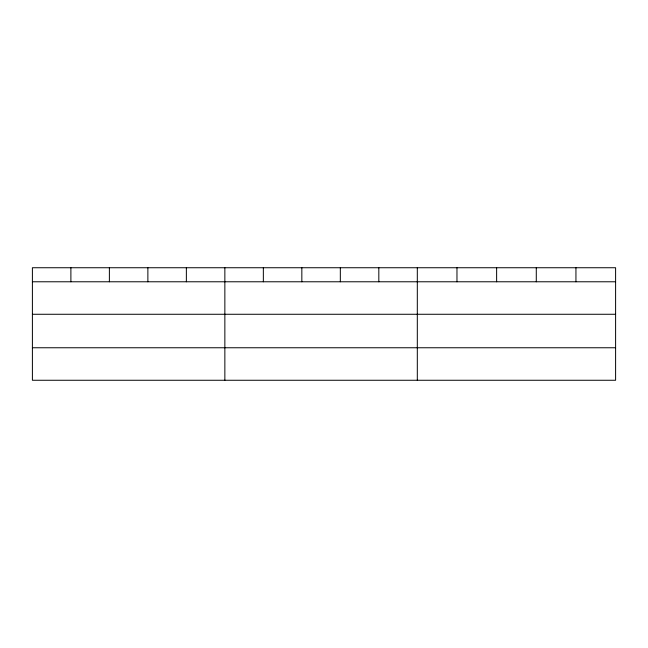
<?xml version="1.0" encoding="UTF-8"?>
<svg xmlns="http://www.w3.org/2000/svg" width="648" height="648" viewBox="0 0 648 648"><rect width="100%" height="100%" fill="white"/><g stroke="black" fill="none" stroke-linecap="round" stroke-linejoin="round"><path stroke-width="0.97" d="M615.6 314.272L615.6 267.737L32.4 267.737L32.4 380.263L615.6 380.263L615.6 314.272L32.4 314.272M32.4 281.775L615.6 281.775M32.4 347.757L615.6 347.757M575.942 267.737L575.942 281.775M536.285 267.737L536.285 281.775M496.627 267.737L496.627 281.775M456.97 267.737L456.97 281.775M417.312 267.737L417.312 380.263M378.821 267.737L378.821 281.775M340.33 267.737L340.33 281.775M301.838 267.737L301.838 281.775M263.347 267.737L263.347 281.775M224.856 267.737L224.856 380.263M186.365 267.737L186.365 281.775M147.874 267.737L147.874 281.775M109.382 267.737L109.382 281.775M70.891 267.737L70.891 281.775"/></g></svg>
